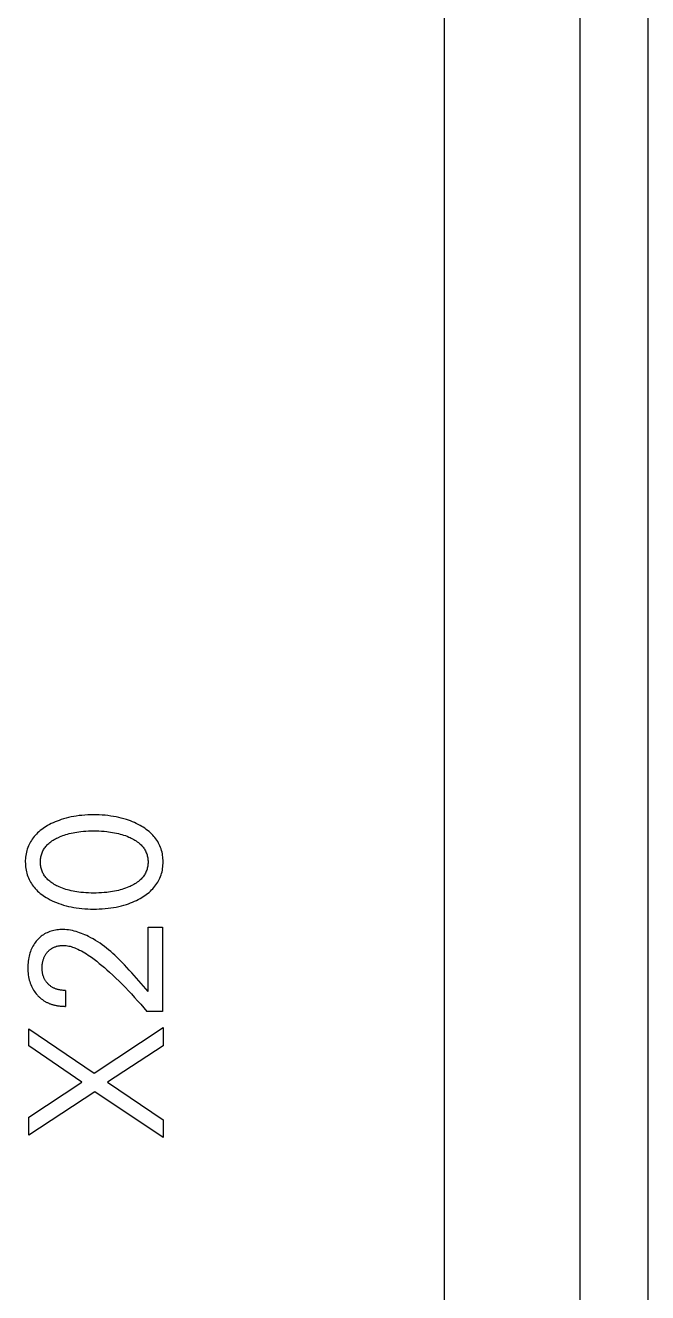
# Model space of a CAD drawing. Extents: x 10 to 622, y -523 to 292.
# Drawn here: x 259.463 to 261.077, y 97.067 to 100.349 of the extents above; entities that cross this region are included whole.
import ezdxf

# ---------------------------------------------------------------- set-up
doc = ezdxf.new("R2010")
doc.units = 0
doc.header["$LTSCALE"] = 5
doc.header["$MEASUREMENT"] = 0
doc.layers.get('0').update_dxf_attribs({"linetype": 'CONTINUOUS'})

msp = doc.modelspace()

# ---------------------------------------------------------------- linework, layer by layer
at = {"color": 7, "linetype": 'Continuous'}
for p, q in [((260.5501, 94.1153), (260.5501, 118.1094)), ((260.9012, 95.6845), (260.9012, 101.6577)), ((261.0766, 101.5565), (261.0766, 95.7858)), ((259.5754, 98.2974), (259.5688, 98.2958)), ((259.582, 98.2989), (259.5754, 98.2974)), ((259.5887, 98.3002), (259.582, 98.2989)), ((259.5954, 98.3013), (259.5887, 98.3002)), ((259.6028, 98.3022), (259.5954, 98.3013)), ((259.6102, 98.303), (259.6028, 98.3022)), ((259.6176, 98.3036), (259.6102, 98.303)), ((259.625, 98.304), (259.6176, 98.3036)), ((259.6325, 98.3043), (259.625, 98.304)), ((259.6399, 98.3044), (259.6325, 98.3043)), ((259.6474, 98.3043), (259.6399, 98.3044)), ((259.655, 98.3041), (259.6474, 98.3043)), ((259.6625, 98.3037), (259.655, 98.3041)), ((259.67, 98.3031), (259.6625, 98.3037)), ((259.6775, 98.3023), (259.67, 98.3031)), ((259.685, 98.3013), (259.6775, 98.3023)), ((259.6918, 98.3002), (259.685, 98.3013)), ((259.6986, 98.299), (259.6918, 98.3002)), ((259.7054, 98.2976), (259.6986, 98.299)), ((259.7121, 98.2959), (259.7054, 98.2976)), ((259.5057, 98.2664), (259.5021, 98.2636)), ((259.5093, 98.269), (259.5057, 98.2664)), ((259.5131, 98.2716), (259.5093, 98.269)), ((259.5169, 98.274), (259.5131, 98.2716)), ((259.5208, 98.2763), (259.5169, 98.274)), ((259.5256, 98.279), (259.5208, 98.2763)), ((259.5305, 98.2815), (259.5256, 98.279)), ((259.5354, 98.2839), (259.5305, 98.2815)), ((259.5404, 98.2861), (259.5354, 98.2839)), ((259.5455, 98.2882), (259.5404, 98.2861)), ((259.5506, 98.2901), (259.5455, 98.2882)), ((259.5558, 98.2919), (259.5506, 98.2901)), ((259.5622, 98.294), (259.5558, 98.2919)), ((259.5688, 98.2958), (259.5622, 98.294)), ((259.7187, 98.2941), (259.7121, 98.2959)), ((259.7253, 98.2921), (259.7187, 98.2941)), ((259.7306, 98.2903), (259.7253, 98.2921)), ((259.7358, 98.2884), (259.7306, 98.2903)), ((259.7409, 98.2864), (259.7358, 98.2884)), ((259.746, 98.2842), (259.7409, 98.2864)), ((259.751, 98.2819), (259.746, 98.2842)), ((259.756, 98.2794), (259.751, 98.2819)), ((259.7609, 98.2768), (259.756, 98.2794)), ((259.7649, 98.2745), (259.7609, 98.2768)), ((259.7689, 98.272), (259.7649, 98.2745)), ((259.7728, 98.2695), (259.7689, 98.272)), ((259.7766, 98.2668), (259.7728, 98.2695)), ((259.7803, 98.2641), (259.7766, 98.2668)), ((259.4767, 98.2347), (259.4747, 98.2311)), ((259.4789, 98.2382), (259.4767, 98.2347)), ((259.4812, 98.2416), (259.4789, 98.2382)), ((259.4836, 98.2449), (259.4812, 98.2416)), ((259.4862, 98.2481), (259.4836, 98.2449)), ((259.4889, 98.2512), (259.4862, 98.2481)), ((259.492, 98.2545), (259.4889, 98.2512)), ((259.4952, 98.2577), (259.492, 98.2545)), ((259.4986, 98.2607), (259.4952, 98.2577)), ((259.5021, 98.2636), (259.4986, 98.2607)), ((259.5239, 98.2301), (259.5266, 98.2324)), ((259.5266, 98.2324), (259.5294, 98.2345)), ((259.5294, 98.2345), (259.5322, 98.2366)), ((259.5322, 98.2366), (259.5352, 98.2385)), ((259.5352, 98.2385), (259.5382, 98.2403)), ((259.5382, 98.2403), (259.5413, 98.2421)), ((259.5413, 98.2421), (259.5445, 98.2437)), ((259.5445, 98.2437), (259.5476, 98.2452)), ((259.5476, 98.2452), (259.5509, 98.2467)), ((259.5509, 98.2467), (259.552, 98.2472)), ((259.552, 98.2472), (259.5561, 98.2489)), ((259.5561, 98.2489), (259.5602, 98.2505)), ((259.5602, 98.2505), (259.5644, 98.2519)), ((259.5644, 98.2519), (259.5686, 98.2533)), ((259.5686, 98.2533), (259.5729, 98.2545)), ((259.5729, 98.2545), (259.5772, 98.2557)), ((259.5772, 98.2557), (259.5821, 98.2569)), ((259.5821, 98.2569), (259.587, 98.2579)), ((259.587, 98.2579), (259.592, 98.2589)), ((259.592, 98.2589), (259.597, 98.2597)), ((259.597, 98.2597), (259.602, 98.2604)), ((259.602, 98.2604), (259.607, 98.2611)), ((259.607, 98.2611), (259.6137, 98.2617)), ((259.6137, 98.2617), (259.6203, 98.2622)), ((259.6203, 98.2622), (259.627, 98.2626)), ((259.627, 98.2626), (259.6337, 98.2628)), ((259.6337, 98.2628), (259.6404, 98.2629)), ((259.6404, 98.2629), (259.6472, 98.2628)), ((259.6472, 98.2628), (259.654, 98.2626)), ((259.654, 98.2626), (259.6607, 98.2622)), ((259.6607, 98.2622), (259.6675, 98.2617)), ((259.6675, 98.2617), (259.6742, 98.2611)), ((259.6742, 98.2611), (259.6793, 98.2605)), ((259.6793, 98.2605), (259.6844, 98.2598)), ((259.6844, 98.2598), (259.6895, 98.2589)), ((259.6895, 98.2589), (259.6945, 98.258)), ((259.6945, 98.258), (259.6996, 98.2569)), ((259.6996, 98.2569), (259.7046, 98.2558)), ((259.7046, 98.2558), (259.7091, 98.2546)), ((259.7091, 98.2546), (259.7137, 98.2533)), ((259.7137, 98.2533), (259.7181, 98.2519)), ((259.7181, 98.2519), (259.7226, 98.2504)), ((259.7226, 98.2504), (259.727, 98.2487)), ((259.727, 98.2487), (259.7314, 98.2469)), ((259.7314, 98.2469), (259.7347, 98.2455)), ((259.7347, 98.2455), (259.738, 98.2439)), ((259.738, 98.2439), (259.7412, 98.2423)), ((259.7412, 98.2423), (259.7444, 98.2406)), ((259.7444, 98.2406), (259.7475, 98.2387)), ((259.7475, 98.2387), (259.7505, 98.2368)), ((259.7505, 98.2368), (259.7535, 98.2347)), ((259.7535, 98.2347), (259.7564, 98.2326)), ((259.7564, 98.2326), (259.7592, 98.2303)), ((259.7839, 98.2612), (259.7803, 98.2641)), ((259.7874, 98.2581), (259.7839, 98.2612)), ((259.7907, 98.2549), (259.7874, 98.2581)), ((259.794, 98.2516), (259.7907, 98.2549)), ((259.7967, 98.2485), (259.794, 98.2516)), ((259.7994, 98.2453), (259.7967, 98.2485)), ((259.8019, 98.242), (259.7994, 98.2453)), ((259.8043, 98.2385), (259.8019, 98.242)), ((259.8065, 98.235), (259.8043, 98.2385)), ((259.8086, 98.2314), (259.8065, 98.235)), ((259.4645, 98.1993), (259.4639, 98.1951)), ((259.4652, 98.2035), (259.4645, 98.1993)), ((259.466, 98.2077), (259.4652, 98.2035)), ((259.4671, 98.2118), (259.466, 98.2077)), ((259.4683, 98.2158), (259.4671, 98.2118)), ((259.4697, 98.2199), (259.4683, 98.2158)), ((259.4712, 98.2237), (259.4697, 98.2199)), ((259.4729, 98.2274), (259.4712, 98.2237)), ((259.4747, 98.2311), (259.4729, 98.2274)), ((259.5042, 98.1984), (259.5049, 98.201)), ((259.5049, 98.201), (259.5057, 98.2036)), ((259.5057, 98.2036), (259.5067, 98.2061)), ((259.5067, 98.2061), (259.5077, 98.2086)), ((259.5077, 98.2086), (259.5089, 98.211)), ((259.5089, 98.211), (259.5102, 98.2134)), ((259.5102, 98.2134), (259.5116, 98.2157)), ((259.5116, 98.2157), (259.5131, 98.218)), ((259.5131, 98.218), (259.5147, 98.2201)), ((259.5147, 98.2201), (259.5163, 98.2223)), ((259.5163, 98.2223), (259.5181, 98.2243)), ((259.5181, 98.2243), (259.52, 98.2263)), ((259.52, 98.2263), (259.5219, 98.2282)), ((259.5219, 98.2282), (259.5239, 98.2301)), ((259.7592, 98.2303), (259.7612, 98.2284)), ((259.7612, 98.2284), (259.7632, 98.2265)), ((259.7632, 98.2265), (259.7651, 98.2245)), ((259.7651, 98.2245), (259.7669, 98.2225)), ((259.7669, 98.2225), (259.7687, 98.2203)), ((259.7687, 98.2203), (259.7703, 98.2181)), ((259.7703, 98.2181), (259.7718, 98.2159)), ((259.7718, 98.2159), (259.7733, 98.2135)), ((259.7733, 98.2135), (259.7746, 98.2112)), ((259.7746, 98.2112), (259.7758, 98.2087)), ((259.7758, 98.2087), (259.7769, 98.2062)), ((259.7769, 98.2062), (259.7779, 98.2037)), ((259.7779, 98.2037), (259.7787, 98.2011)), ((259.7787, 98.2011), (259.7794, 98.1985)), ((259.8105, 98.2277), (259.8086, 98.2314)), ((259.8122, 98.224), (259.8105, 98.2277)), ((259.8138, 98.2201), (259.8122, 98.224)), ((259.8153, 98.2161), (259.8138, 98.2201)), ((259.8165, 98.212), (259.8153, 98.2161)), ((259.8176, 98.2078), (259.8165, 98.212)), ((259.8185, 98.2037), (259.8176, 98.2078)), ((259.8192, 98.1994), (259.8185, 98.2037)), ((259.8197, 98.1952), (259.8192, 98.1994)), ((259.4636, 98.1908), (259.4633, 98.1866)), ((259.4633, 98.1866), (259.4633, 98.1823)), ((259.4633, 98.1823), (259.4634, 98.178)), ((259.4634, 98.178), (259.4636, 98.1738)), ((259.4639, 98.1951), (259.4636, 98.1908)), ((259.4636, 98.1738), (259.4639, 98.1695)), ((259.4639, 98.1695), (259.4645, 98.1653)), ((259.5023, 98.1823), (259.5024, 98.185)), ((259.5024, 98.1796), (259.5023, 98.1823)), ((259.5024, 98.185), (259.5025, 98.1877)), ((259.5025, 98.1768), (259.5024, 98.1796)), ((259.5025, 98.1877), (259.5028, 98.1904)), ((259.5028, 98.1741), (259.5025, 98.1768)), ((259.5028, 98.1904), (259.5031, 98.1931)), ((259.5031, 98.1715), (259.5028, 98.1741)), ((259.5031, 98.1931), (259.5036, 98.1958)), ((259.5036, 98.1688), (259.5031, 98.1715)), ((259.5036, 98.1958), (259.5042, 98.1984)), ((259.5042, 98.1662), (259.5036, 98.1688)), ((259.5049, 98.1635), (259.5042, 98.1662)), ((259.7794, 98.1661), (259.7787, 98.1634)), ((259.7794, 98.1985), (259.78, 98.1959)), ((259.78, 98.1687), (259.7794, 98.1661)), ((259.78, 98.1959), (259.7805, 98.1932)), ((259.7805, 98.1714), (259.78, 98.1687)), ((259.7805, 98.1932), (259.7809, 98.1905)), ((259.7809, 98.1741), (259.7805, 98.1714)), ((259.7809, 98.1905), (259.7812, 98.1877)), ((259.7812, 98.1768), (259.7809, 98.1741)), ((259.7812, 98.1877), (259.7813, 98.185)), ((259.7813, 98.1795), (259.7812, 98.1768)), ((259.7813, 98.185), (259.7814, 98.1823)), ((259.7814, 98.1823), (259.7813, 98.1795)), ((259.8192, 98.1652), (259.8197, 98.1694)), ((259.8201, 98.1909), (259.8197, 98.1952)), ((259.8197, 98.1694), (259.8201, 98.1737)), ((259.8204, 98.1866), (259.8201, 98.1909)), ((259.8201, 98.1737), (259.8203, 98.178)), ((259.8203, 98.178), (259.8204, 98.1823)), ((259.8204, 98.1823), (259.8204, 98.1866)), ((259.4645, 98.1653), (259.4652, 98.1611)), ((259.4652, 98.1611), (259.466, 98.157)), ((259.466, 98.157), (259.4671, 98.1529)), ((259.4671, 98.1529), (259.4683, 98.1488)), ((259.4683, 98.1488), (259.4697, 98.1448)), ((259.4697, 98.1448), (259.4712, 98.141)), ((259.4712, 98.141), (259.4729, 98.1373)), ((259.4729, 98.1373), (259.4747, 98.1336)), ((259.4747, 98.1336), (259.4767, 98.13)), ((259.5057, 98.161), (259.5049, 98.1635)), ((259.5067, 98.1584), (259.5057, 98.161)), ((259.5077, 98.156), (259.5067, 98.1584)), ((259.5089, 98.1535), (259.5077, 98.156)), ((259.5102, 98.1512), (259.5089, 98.1535)), ((259.5116, 98.1489), (259.5102, 98.1512)), ((259.5131, 98.1466), (259.5116, 98.1489)), ((259.5147, 98.1444), (259.5131, 98.1466)), ((259.5163, 98.1423), (259.5147, 98.1444)), ((259.5181, 98.1402), (259.5163, 98.1423)), ((259.52, 98.1383), (259.5181, 98.1402)), ((259.5219, 98.1363), (259.52, 98.1383)), ((259.5239, 98.1345), (259.5219, 98.1363)), ((259.5266, 98.1322), (259.5239, 98.1345)), ((259.7592, 98.1343), (259.7564, 98.132)), ((259.7612, 98.1361), (259.7592, 98.1343)), ((259.7632, 98.1381), (259.7612, 98.1361)), ((259.7651, 98.14), (259.7632, 98.1381)), ((259.7669, 98.1421), (259.7651, 98.14)), ((259.7687, 98.1442), (259.7669, 98.1421)), ((259.7703, 98.1464), (259.7687, 98.1442)), ((259.7718, 98.1487), (259.7703, 98.1464)), ((259.7733, 98.151), (259.7718, 98.1487)), ((259.7746, 98.1534), (259.7733, 98.151)), ((259.7758, 98.1558), (259.7746, 98.1534)), ((259.7769, 98.1583), (259.7758, 98.1558)), ((259.7779, 98.1609), (259.7769, 98.1583)), ((259.7787, 98.1634), (259.7779, 98.1609)), ((259.8065, 98.1296), (259.8086, 98.1333)), ((259.8086, 98.1333), (259.8105, 98.1369)), ((259.8105, 98.1369), (259.8122, 98.1407)), ((259.8122, 98.1407), (259.8138, 98.1446)), ((259.8138, 98.1446), (259.8152, 98.1486)), ((259.8152, 98.1486), (259.8165, 98.1526)), ((259.8165, 98.1526), (259.8176, 98.1568)), ((259.8176, 98.1568), (259.8185, 98.161)), ((259.8185, 98.161), (259.8192, 98.1652)), ((259.4767, 98.13), (259.4789, 98.1265)), ((259.4789, 98.1265), (259.4812, 98.1231)), ((259.4812, 98.1231), (259.4836, 98.1198)), ((259.4836, 98.1198), (259.4862, 98.1166)), ((259.4862, 98.1166), (259.4889, 98.1135)), ((259.4889, 98.1135), (259.492, 98.1101)), ((259.492, 98.1101), (259.4952, 98.107)), ((259.4952, 98.107), (259.4986, 98.1039)), ((259.4986, 98.1039), (259.5021, 98.101)), ((259.5021, 98.101), (259.5057, 98.0982)), ((259.5294, 98.13), (259.5266, 98.1322)), ((259.5322, 98.128), (259.5294, 98.13)), ((259.5352, 98.1261), (259.5322, 98.128)), ((259.5382, 98.1242), (259.5352, 98.1261)), ((259.5413, 98.1225), (259.5382, 98.1242)), ((259.5445, 98.1209), (259.5413, 98.1225)), ((259.5476, 98.1193), (259.5445, 98.1209)), ((259.5509, 98.1179), (259.5476, 98.1193)), ((259.5551, 98.1161), (259.5509, 98.1179)), ((259.5595, 98.1144), (259.5551, 98.1161)), ((259.5638, 98.1128), (259.5595, 98.1144)), ((259.5683, 98.1114), (259.5638, 98.1128)), ((259.5727, 98.1101), (259.5683, 98.1114)), ((259.5772, 98.1089), (259.5727, 98.1101)), ((259.5821, 98.1077), (259.5772, 98.1089)), ((259.587, 98.1066), (259.5821, 98.1077)), ((259.592, 98.1057), (259.587, 98.1066)), ((259.597, 98.1049), (259.592, 98.1057)), ((259.602, 98.1041), (259.597, 98.1049)), ((259.607, 98.1035), (259.602, 98.1041)), ((259.6137, 98.1028), (259.607, 98.1035)), ((259.6203, 98.1023), (259.6137, 98.1028)), ((259.627, 98.102), (259.6203, 98.1023)), ((259.6337, 98.1018), (259.627, 98.102)), ((259.6404, 98.1017), (259.6337, 98.1018)), ((259.6472, 98.1018), (259.6404, 98.1017)), ((259.654, 98.102), (259.6472, 98.1018)), ((259.6607, 98.1023), (259.654, 98.102)), ((259.6675, 98.1028), (259.6607, 98.1023)), ((259.6742, 98.1035), (259.6675, 98.1028)), ((259.6793, 98.1041), (259.6742, 98.1035)), ((259.6844, 98.1048), (259.6793, 98.1041)), ((259.6895, 98.1056), (259.6844, 98.1048)), ((259.6945, 98.1066), (259.6895, 98.1056)), ((259.6996, 98.1076), (259.6945, 98.1066)), ((259.7046, 98.1088), (259.6996, 98.1076)), ((259.7091, 98.11), (259.7046, 98.1088)), ((259.7137, 98.1113), (259.7091, 98.11)), ((259.7181, 98.1127), (259.7137, 98.1113)), ((259.7226, 98.1142), (259.7181, 98.1127)), ((259.727, 98.1159), (259.7226, 98.1142)), ((259.7314, 98.1176), (259.727, 98.1159)), ((259.7347, 98.1191), (259.7314, 98.1176)), ((259.738, 98.1206), (259.7347, 98.1191)), ((259.7412, 98.1223), (259.738, 98.1206)), ((259.7444, 98.124), (259.7412, 98.1223)), ((259.7475, 98.1258), (259.7444, 98.124)), ((259.7505, 98.1278), (259.7475, 98.1258)), ((259.7535, 98.1298), (259.7505, 98.1278)), ((259.7564, 98.132), (259.7535, 98.1298)), ((259.7766, 98.0978), (259.7803, 98.1005)), ((259.7803, 98.1005), (259.7839, 98.1035)), ((259.7839, 98.1035), (259.7874, 98.1065)), ((259.7874, 98.1065), (259.7907, 98.1097)), ((259.7907, 98.1097), (259.794, 98.1131)), ((259.794, 98.1131), (259.7967, 98.1162)), ((259.7967, 98.1162), (259.7994, 98.1194)), ((259.7994, 98.1194), (259.8019, 98.1227)), ((259.8019, 98.1227), (259.8043, 98.1261)), ((259.8043, 98.1261), (259.8065, 98.1296)), ((259.5057, 98.0982), (259.5093, 98.0956)), ((259.5093, 98.0956), (259.5131, 98.093)), ((259.5131, 98.093), (259.5169, 98.0906)), ((259.5169, 98.0906), (259.5208, 98.0882)), ((259.5208, 98.0882), (259.5223, 98.0874)), ((259.5223, 98.0874), (259.5277, 98.0845)), ((259.5277, 98.0845), (259.5331, 98.0818)), ((259.5331, 98.0818), (259.5387, 98.0792)), ((259.5387, 98.0792), (259.5443, 98.0769)), ((259.5443, 98.0769), (259.55, 98.0747)), ((259.55, 98.0747), (259.5558, 98.0727)), ((259.5558, 98.0727), (259.5622, 98.0706)), ((259.5622, 98.0706), (259.5688, 98.0688)), ((259.5688, 98.0688), (259.5754, 98.0671)), ((259.7055, 98.067), (259.7122, 98.0686)), ((259.7122, 98.0686), (259.7188, 98.0704)), ((259.7188, 98.0704), (259.7254, 98.0725)), ((259.7254, 98.0725), (259.7307, 98.0742)), ((259.7307, 98.0742), (259.7359, 98.0761)), ((259.7359, 98.0761), (259.741, 98.0782)), ((259.741, 98.0782), (259.7461, 98.0804)), ((259.7461, 98.0804), (259.7511, 98.0827)), ((259.7511, 98.0827), (259.756, 98.0852)), ((259.756, 98.0852), (259.7609, 98.0878)), ((259.7609, 98.0878), (259.7649, 98.0901)), ((259.7649, 98.0901), (259.7689, 98.0925)), ((259.7689, 98.0925), (259.7728, 98.0951)), ((259.7728, 98.0951), (259.7766, 98.0978)), ((259.5754, 98.0671), (259.582, 98.0657)), ((259.582, 98.0657), (259.5887, 98.0644)), ((259.5887, 98.0644), (259.5954, 98.0633)), ((259.5954, 98.0633), (259.6028, 98.0623)), ((259.6028, 98.0623), (259.6102, 98.0615)), ((259.6102, 98.0615), (259.6176, 98.0609)), ((259.6176, 98.0609), (259.625, 98.0605)), ((259.625, 98.0605), (259.6325, 98.0603)), ((259.6325, 98.0603), (259.6399, 98.0602)), ((259.6399, 98.0602), (259.6475, 98.0603)), ((259.6475, 98.0603), (259.655, 98.0605)), ((259.655, 98.0605), (259.6626, 98.0609)), ((259.6626, 98.0609), (259.6701, 98.0615)), ((259.6701, 98.0615), (259.6776, 98.0623)), ((259.6776, 98.0623), (259.6851, 98.0633)), ((259.6851, 98.0633), (259.6919, 98.0643)), ((259.6919, 98.0643), (259.6987, 98.0656)), ((259.6987, 98.0656), (259.7055, 98.067)), ((259.5299, 98.0029), (259.5264, 98.0018)), ((259.5333, 98.0039), (259.5299, 98.0029)), ((259.5372, 98.0049), (259.5333, 98.0039)), ((259.5411, 98.0057), (259.5372, 98.0049)), ((259.5451, 98.0063), (259.5411, 98.0057)), ((259.549, 98.0068), (259.5451, 98.0063)), ((259.553, 98.0071), (259.549, 98.0068)), ((259.557, 98.0073), (259.553, 98.0071)), ((259.561, 98.0073), (259.557, 98.0073)), ((259.5659, 98.0071), (259.561, 98.0073)), ((259.5707, 98.0067), (259.5659, 98.0071)), ((259.5755, 98.0062), (259.5707, 98.0067)), ((259.5804, 98.0054), (259.5755, 98.0062)), ((259.5852, 98.0045), (259.5804, 98.0054)), ((259.5899, 98.0034), (259.5852, 98.0045)), ((259.5947, 98.0021), (259.5899, 98.0034)), ((259.5994, 98.0007), (259.5947, 98.0021)), ((259.7815, 97.847), (259.7815, 98.0138)), ((259.7815, 98.0138), (259.8191, 98.0138)), ((259.8191, 98.0138), (259.8191, 97.7954)), ((259.4871, 97.971), (259.485, 97.9678)), ((259.4893, 97.9742), (259.4871, 97.971)), ((259.4917, 97.9772), (259.4893, 97.9742)), ((259.494, 97.9799), (259.4917, 97.9772)), ((259.4965, 97.9826), (259.494, 97.9799)), ((259.499, 97.9851), (259.4965, 97.9826)), ((259.5017, 97.9875), (259.499, 97.9851)), ((259.5044, 97.9898), (259.5017, 97.9875)), ((259.5073, 97.9919), (259.5044, 97.9898)), ((259.5103, 97.9939), (259.5073, 97.9919)), ((259.5133, 97.9958), (259.5103, 97.9939)), ((259.5165, 97.9975), (259.5133, 97.9958)), ((259.5197, 97.9991), (259.5165, 97.9975)), ((259.5231, 98.0005), (259.5197, 97.9991)), ((259.5264, 98.0018), (259.5231, 98.0005)), ((259.604, 97.9991), (259.5994, 98.0007)), ((259.6087, 97.9974), (259.604, 97.9991)), ((259.6133, 97.9956), (259.6087, 97.9974)), ((259.6178, 97.9937), (259.6133, 97.9956)), ((259.6223, 97.9916), (259.6178, 97.9937)), ((259.6267, 97.9895), (259.6223, 97.9916)), ((259.633, 97.9862), (259.6267, 97.9895)), ((259.6391, 97.9828), (259.633, 97.9862)), ((259.6452, 97.9793), (259.6391, 97.9828)), ((259.6511, 97.9755), (259.6452, 97.9793)), ((259.6569, 97.9716), (259.6511, 97.9755)), ((259.6626, 97.9676), (259.6569, 97.9716)), ((259.473, 97.9385), (259.4722, 97.9345)), ((259.474, 97.9424), (259.473, 97.9385)), ((259.4752, 97.9463), (259.474, 97.9424)), ((259.4765, 97.9501), (259.4752, 97.9463)), ((259.4779, 97.9539), (259.4765, 97.9501)), ((259.4795, 97.9576), (259.4779, 97.9539)), ((259.4812, 97.9611), (259.4795, 97.9576)), ((259.483, 97.9645), (259.4812, 97.9611)), ((259.485, 97.9678), (259.483, 97.9645)), ((259.5122, 97.9359), (259.513, 97.9376)), ((259.513, 97.9376), (259.5138, 97.9391)), ((259.5138, 97.9391), (259.5147, 97.9407)), ((259.5147, 97.9407), (259.5155, 97.9422)), ((259.5155, 97.9422), (259.5165, 97.9436)), ((259.5165, 97.9436), (259.5175, 97.9451)), ((259.5175, 97.9451), (259.5185, 97.9465)), ((259.5185, 97.9465), (259.5196, 97.9478)), ((259.5196, 97.9478), (259.5207, 97.9492)), ((259.5207, 97.9492), (259.5219, 97.9504)), ((259.5219, 97.9504), (259.523, 97.9516)), ((259.523, 97.9516), (259.5242, 97.9527)), ((259.5242, 97.9527), (259.5254, 97.9538)), ((259.5254, 97.9538), (259.5267, 97.9549)), ((259.5267, 97.9549), (259.528, 97.9559)), ((259.528, 97.9559), (259.5293, 97.9568)), ((259.5293, 97.9568), (259.5307, 97.9578)), ((259.5307, 97.9578), (259.532, 97.9586)), ((259.532, 97.9586), (259.5335, 97.9595)), ((259.5335, 97.9595), (259.535, 97.9603)), ((259.535, 97.9603), (259.5365, 97.961)), ((259.5365, 97.961), (259.5381, 97.9617)), ((259.5381, 97.9617), (259.5396, 97.9623)), ((259.5396, 97.9623), (259.5412, 97.9629)), ((259.5412, 97.9629), (259.5429, 97.9634)), ((259.5429, 97.9634), (259.5445, 97.9639)), ((259.5445, 97.9639), (259.5461, 97.9643)), ((259.5461, 97.9643), (259.548, 97.9648)), ((259.548, 97.9648), (259.5498, 97.9651)), ((259.5498, 97.9651), (259.5517, 97.9655)), ((259.5517, 97.9655), (259.5535, 97.9657)), ((259.5535, 97.9657), (259.5554, 97.9659)), ((259.5554, 97.9659), (259.5573, 97.9661)), ((259.5573, 97.9661), (259.5592, 97.9662)), ((259.5592, 97.9662), (259.5611, 97.9662)), ((259.5611, 97.9662), (259.5629, 97.9662)), ((259.5629, 97.9662), (259.5662, 97.9661)), ((259.5662, 97.9661), (259.5695, 97.9657)), ((259.5695, 97.9657), (259.5727, 97.9653)), ((259.5727, 97.9653), (259.576, 97.9646)), ((259.576, 97.9646), (259.5792, 97.9639)), ((259.5792, 97.9639), (259.5824, 97.963)), ((259.5824, 97.963), (259.5856, 97.962)), ((259.5856, 97.962), (259.5887, 97.961)), ((259.5887, 97.961), (259.5918, 97.9598)), ((259.5918, 97.9598), (259.5949, 97.9585)), ((259.5949, 97.9585), (259.5996, 97.9565)), ((259.5996, 97.9565), (259.6041, 97.9542)), ((259.6041, 97.9542), (259.6087, 97.9519)), ((259.6087, 97.9519), (259.6131, 97.9494)), ((259.6131, 97.9494), (259.6175, 97.9468)), ((259.6175, 97.9468), (259.6218, 97.9441)), ((259.6218, 97.9441), (259.626, 97.9413)), ((259.626, 97.9413), (259.6302, 97.9384)), ((259.6302, 97.9384), (259.6344, 97.9355)), ((259.6683, 97.9635), (259.6626, 97.9676)), ((259.6738, 97.9592), (259.6683, 97.9635)), ((259.6792, 97.9548), (259.6738, 97.9592)), ((259.6846, 97.9502), (259.6792, 97.9548)), ((259.6899, 97.9456), (259.6846, 97.9502)), ((259.6951, 97.9409), (259.6899, 97.9456)), ((259.7002, 97.9361), (259.6951, 97.9409)), ((259.47, 97.9168), (259.4698, 97.9123)), ((259.4698, 97.9123), (259.4698, 97.9079)), ((259.4698, 97.9079), (259.4698, 97.9033)), ((259.4703, 97.9213), (259.47, 97.9168)), ((259.4708, 97.9257), (259.4703, 97.9213)), ((259.4714, 97.9301), (259.4708, 97.9257)), ((259.4722, 97.9345), (259.4714, 97.9301)), ((259.5068, 97.9079), (259.5069, 97.9102)), ((259.5069, 97.9058), (259.5068, 97.9079)), ((259.5069, 97.9125), (259.5071, 97.9147)), ((259.5069, 97.9102), (259.5069, 97.9125)), ((259.5069, 97.9037), (259.5069, 97.9058)), ((259.5071, 97.9017), (259.5069, 97.9037)), ((259.5071, 97.9147), (259.5073, 97.917)), ((259.5073, 97.917), (259.5076, 97.9193)), ((259.5076, 97.9193), (259.508, 97.9216)), ((259.508, 97.9216), (259.5084, 97.9238)), ((259.5084, 97.9238), (259.5088, 97.9256)), ((259.5088, 97.9256), (259.5092, 97.9274)), ((259.5092, 97.9274), (259.5097, 97.9291)), ((259.5097, 97.9291), (259.5103, 97.9308)), ((259.5103, 97.9308), (259.5109, 97.9326)), ((259.5109, 97.9326), (259.5115, 97.9343)), ((259.5115, 97.9343), (259.5122, 97.9359)), ((259.6344, 97.9355), (259.6414, 97.9304)), ((259.6414, 97.9304), (259.6483, 97.9251)), ((259.6483, 97.9251), (259.6551, 97.9197)), ((259.6551, 97.9197), (259.6618, 97.9142)), ((259.6618, 97.9142), (259.6685, 97.9086)), ((259.6685, 97.9086), (259.675, 97.9029)), ((259.7069, 97.9296), (259.7002, 97.9361)), ((259.7135, 97.9229), (259.7069, 97.9296)), ((259.72, 97.9162), (259.7135, 97.9229)), ((259.7264, 97.9094), (259.72, 97.9162)), ((259.7327, 97.9025), (259.7264, 97.9094)), ((259.4698, 97.9033), (259.47, 97.8987)), ((259.47, 97.8987), (259.4704, 97.8941)), ((259.4704, 97.8941), (259.4709, 97.8896)), ((259.4709, 97.8896), (259.4716, 97.885)), ((259.4716, 97.885), (259.4725, 97.8806)), ((259.4725, 97.8806), (259.4735, 97.8765)), ((259.4735, 97.8765), (259.4746, 97.8725)), ((259.4746, 97.8725), (259.4759, 97.8685)), ((259.5073, 97.8996), (259.5071, 97.9017)), ((259.5075, 97.8976), (259.5073, 97.8996)), ((259.5078, 97.8955), (259.5075, 97.8976)), ((259.5082, 97.8935), (259.5078, 97.8955)), ((259.5087, 97.8915), (259.5082, 97.8935)), ((259.5091, 97.8897), (259.5087, 97.8915)), ((259.5097, 97.8878), (259.5091, 97.8897)), ((259.5102, 97.886), (259.5097, 97.8878)), ((259.5109, 97.8842), (259.5102, 97.886)), ((259.5116, 97.8825), (259.5109, 97.8842)), ((259.5124, 97.8808), (259.5116, 97.8825)), ((259.5132, 97.8791), (259.5124, 97.8808)), ((259.5141, 97.8774), (259.5132, 97.8791)), ((259.5149, 97.8759), (259.5141, 97.8774)), ((259.5158, 97.8745), (259.5149, 97.8759)), ((259.5167, 97.8732), (259.5158, 97.8745)), ((259.5177, 97.8718), (259.5167, 97.8732)), ((259.5187, 97.8705), (259.5177, 97.8718)), ((259.675, 97.9029), (259.6815, 97.8971)), ((259.6815, 97.8971), (259.6899, 97.8894)), ((259.6899, 97.8894), (259.6982, 97.8816)), ((259.6982, 97.8816), (259.7064, 97.8737)), ((259.7064, 97.8737), (259.7144, 97.8656)), ((259.739, 97.8955), (259.7327, 97.9025)), ((259.7452, 97.8885), (259.739, 97.8955)), ((259.7755, 97.8538), (259.7452, 97.8885)), ((259.4759, 97.8685), (259.4774, 97.8646)), ((259.4774, 97.8646), (259.479, 97.8607)), ((259.479, 97.8607), (259.4808, 97.857)), ((259.4808, 97.857), (259.4827, 97.8536)), ((259.4827, 97.8536), (259.4846, 97.8502)), ((259.4846, 97.8502), (259.4868, 97.847)), ((259.4868, 97.847), (259.489, 97.8439)), ((259.489, 97.8439), (259.4914, 97.8408)), ((259.4914, 97.8408), (259.493, 97.839)), ((259.493, 97.839), (259.4946, 97.8372)), ((259.5198, 97.8692), (259.5187, 97.8705)), ((259.5209, 97.868), (259.5198, 97.8692)), ((259.522, 97.8667), (259.5209, 97.868)), ((259.5232, 97.8656), (259.522, 97.8667)), ((259.5244, 97.8644), (259.5232, 97.8656)), ((259.5257, 97.8633), (259.5244, 97.8644)), ((259.527, 97.8622), (259.5257, 97.8633)), ((259.5283, 97.8612), (259.527, 97.8622)), ((259.5297, 97.8602), (259.5283, 97.8612)), ((259.5311, 97.8592), (259.5297, 97.8602)), ((259.5325, 97.8583), (259.5311, 97.8592)), ((259.5339, 97.8574), (259.5325, 97.8583)), ((259.5354, 97.8566), (259.5339, 97.8574)), ((259.537, 97.8558), (259.5354, 97.8566)), ((259.5386, 97.8551), (259.537, 97.8558)), ((259.5402, 97.8544), (259.5386, 97.8551)), ((259.5418, 97.8538), (259.5402, 97.8544)), ((259.5435, 97.8532), (259.5418, 97.8538)), ((259.5452, 97.8526), (259.5435, 97.8532)), ((259.5469, 97.8521), (259.5452, 97.8526)), ((259.5486, 97.8517), (259.5469, 97.8521)), ((259.5503, 97.8513), (259.5486, 97.8517)), ((259.5525, 97.8508), (259.5503, 97.8513)), ((259.5546, 97.8505), (259.5525, 97.8508)), ((259.5568, 97.8502), (259.5546, 97.8505)), ((259.559, 97.8499), (259.5568, 97.8502)), ((259.5612, 97.8497), (259.559, 97.8499)), ((259.5634, 97.8496), (259.5612, 97.8497)), ((259.5656, 97.8495), (259.5634, 97.8496)), ((259.5678, 97.8495), (259.5656, 97.8495)), ((259.5678, 97.8495), (259.5678, 97.8084)), ((259.7144, 97.8656), (259.7226, 97.8573)), ((259.7226, 97.8573), (259.7307, 97.8489)), ((259.7307, 97.8489), (259.7387, 97.8404)), ((259.7387, 97.8404), (259.7466, 97.8317)), ((259.7815, 97.847), (259.7755, 97.8538)), ((259.4946, 97.8372), (259.4958, 97.8359)), ((259.4958, 97.8359), (259.497, 97.8347)), ((259.497, 97.8347), (259.4982, 97.8335)), ((259.4982, 97.8335), (259.4995, 97.8323)), ((259.4995, 97.8323), (259.5007, 97.8312)), ((259.5007, 97.8312), (259.502, 97.8301)), ((259.502, 97.8301), (259.5033, 97.829)), ((259.5033, 97.829), (259.5046, 97.8279)), ((259.5046, 97.8279), (259.506, 97.8269)), ((259.506, 97.8269), (259.5074, 97.8258)), ((259.5074, 97.8258), (259.5087, 97.8249)), ((259.5087, 97.8249), (259.5101, 97.8239)), ((259.5101, 97.8239), (259.5116, 97.823)), ((259.5116, 97.823), (259.513, 97.8221)), ((259.513, 97.8221), (259.5145, 97.8212)), ((259.5145, 97.8212), (259.516, 97.8203)), ((259.516, 97.8203), (259.5175, 97.8195)), ((259.5175, 97.8195), (259.5191, 97.8187)), ((259.5191, 97.8187), (259.5207, 97.818)), ((259.5207, 97.818), (259.5223, 97.8172)), ((259.5223, 97.8172), (259.5239, 97.8165)), ((259.5239, 97.8165), (259.5255, 97.8159)), ((259.5255, 97.8159), (259.5271, 97.8152)), ((259.5271, 97.8152), (259.5288, 97.8146)), ((259.5288, 97.8146), (259.5304, 97.8141)), ((259.5304, 97.8141), (259.5321, 97.8135)), ((259.5321, 97.8135), (259.5338, 97.813)), ((259.5338, 97.813), (259.5355, 97.8125)), ((259.5355, 97.8125), (259.5372, 97.8121)), ((259.5372, 97.8121), (259.5389, 97.8116)), ((259.5389, 97.8116), (259.5409, 97.8112)), ((259.5409, 97.8112), (259.543, 97.8107)), ((259.543, 97.8107), (259.545, 97.8103)), ((259.545, 97.8103), (259.5471, 97.81)), ((259.5471, 97.81), (259.5492, 97.8097)), ((259.5492, 97.8097), (259.5512, 97.8094)), ((259.5512, 97.8094), (259.5533, 97.8091)), ((259.5533, 97.8091), (259.5554, 97.8089)), ((259.5554, 97.8089), (259.5575, 97.8088)), ((259.5575, 97.8088), (259.5595, 97.8086)), ((259.5595, 97.8086), (259.5616, 97.8085)), ((259.5616, 97.8085), (259.5637, 97.8085)), ((259.5637, 97.8085), (259.5658, 97.8084)), ((259.5658, 97.8084), (259.5678, 97.8084)), ((259.7466, 97.8317), (259.7545, 97.8228)), ((259.7545, 97.8228), (259.7624, 97.8138)), ((259.7624, 97.8138), (259.7702, 97.8046)), ((259.7702, 97.8046), (259.7779, 97.7954)), ((259.8191, 97.7954), (259.7779, 97.7954)), ((259.4724, 97.7058), (259.4724, 97.75)), ((259.4724, 97.75), (259.6415, 97.6352)), ((259.6415, 97.6352), (259.8207, 97.7539)), ((259.8207, 97.7539), (259.8207, 97.7058)), ((259.6098, 97.6119), (259.4724, 97.7058)), ((259.8207, 97.7058), (259.6766, 97.6119)), ((259.4724, 97.5214), (259.6098, 97.6119)), ((259.6766, 97.6119), (259.8207, 97.5143)), ((259.6435, 97.5873), (259.4724, 97.4747)), ((259.8207, 97.4686), (259.6435, 97.5873)), ((259.4724, 97.4747), (259.4724, 97.5214)), ((259.8207, 97.5143), (259.8207, 97.4686))]:
    msp.add_line(p, q, dxfattribs=at)

doc.saveas('drawing.dxf')
